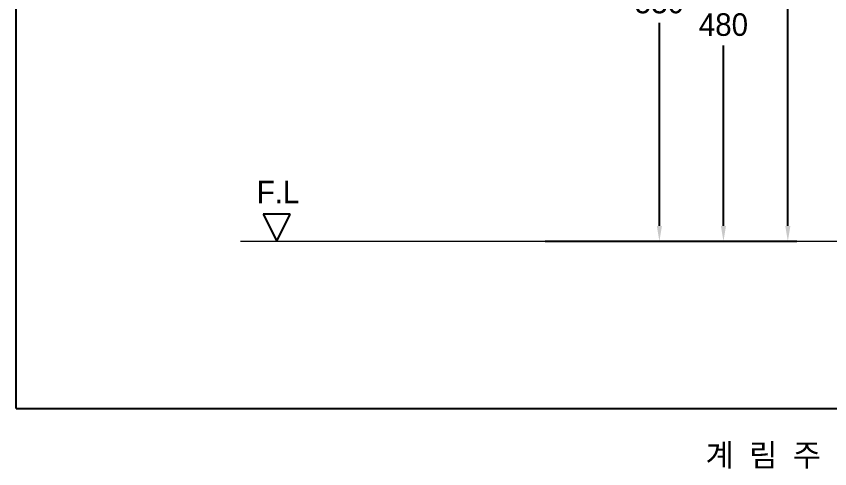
# Model space of a CAD drawing. Header units: millimetres. Extents: x 0 to 1800, y -67 to 2530.
# Drawn here: x 0 to 901, y -67 to 435 of the extents above; entities that cross this region are included whole.
import ezdxf
from ezdxf.enums import TextEntityAlignment as Align

# ---------------------------------------------------------------- set-up
doc = ezdxf.new("R2010")
doc.units = ezdxf.units.MM
doc.layers.get('Defpoints').update_dxf_attribs({"color": 1})
for name, color, linetype in [('TEXT', 7, 'Continuous'), ('도각라인', 7, 'Continuous'), ('외형선', 3, 'Continuous')]:
    doc.layers.add(name, color=color, linetype=linetype)
doc.styles.add('____', font='')
doc.styles.add('맑은고딕_통일', font='malgun.ttf', dxfattribs={"height": 25})
doc.styles.add('타이틀', font='H2GTRM.TTF', dxfattribs={"height": 25})
doc.styles.get('____').set_extended_font_data('굴림')
doc.dimstyles.new('MSADIM', dxfattribs={"dimtxt": 33, "dimasz": 17, "dimexe": 10, "dimexo": 7.5, "dimgap": 10, "dimtad": 0, "dimtih": 1, "dimtoh": 1, "dimdec": 0, "dimzin": 1, "dimdsep": 46, "dimtxsty": '____', "dimcen": 11.25, "dimadec": 0, "dimazin": 0, "dimtfac": 1, "dimtdec": 0, "dimtix": 1, "dimtmove": 0, "dimatfit": 3, "dimfxl": 0, "dimtolj": 1, "dimtzin": 1, "dimarcsym": 0})

# ---------------------------------------------------------------- blocks, each defined once
blk = doc.blocks.new('*D8')
at = {"color": 0, "lineweight": -2}
for p, q in [((473.45, 985.11), (864.77, 985.11)), ((854.77, 968.11), (854.77, 607.92)), ((854.77, 202.11), (854.77, 562.29)), ((585.78, 185.11), (864.77, 185.11))]:
    blk.add_line(p, q, dxfattribs=at)
at = {"color": 0}
for points in [[(851.94, 968.11), (857.61, 968.11), (854.77, 985.11)], [(851.94, 202.11), (857.61, 202.11), (854.77, 185.11)]]:
    blk.add_solid(points, dxfattribs=at)
at = {"layer": 'Defpoints', "color": 0}
for p in [(465.95, 985.11), (854.77, 985.11), (578.28, 185.11)]:
    blk.add_point(p, dxfattribs=at)
at = {"color": 0, "insert": (854.77, 585.11), "char_height": 25, "attachment_point": 5, "style": '____'}
blk.add_mtext('\\A1;800', dxfattribs=at)
blk = doc.blocks.new('*D11')
at = {"color": 0, "lineweight": -2}
for p, q in [((515.25, 665.11), (793.41, 665.11)), ((783.41, 648.11), (783.41, 447.94)), ((783.41, 202.11), (783.41, 402.27)), ((585.78, 185.11), (793.41, 185.11))]:
    blk.add_line(p, q, dxfattribs=at)
at = {"color": 0}
for points in [[(780.57, 648.11), (786.24, 648.11), (783.41, 665.11)], [(780.57, 202.11), (786.24, 202.11), (783.41, 185.11)]]:
    blk.add_solid(points, dxfattribs=at)
at = {"layer": 'Defpoints', "color": 0}
for p in [(507.75, 665.11), (578.28, 185.11), (783.41, 185.11)]:
    blk.add_point(p, dxfattribs=at)
at = {"color": 0, "insert": (783.41, 425.11), "char_height": 25, "attachment_point": 5, "style": '____'}
blk.add_mtext('\\A1;480', dxfattribs=at)
blk = doc.blocks.new('*D12')
at = {"color": 0, "lineweight": -2}
for p, q in [((574.86, 715.11), (722.45, 715.11)), ((712.45, 698.11), (712.45, 472.92)), ((712.45, 202.11), (712.45, 427.29)), ((585.78, 185.11), (722.45, 185.11))]:
    blk.add_line(p, q, dxfattribs=at)
at = {"color": 0}
for points in [[(709.61, 698.11), (715.28, 698.11), (712.45, 715.11)], [(709.61, 202.11), (715.28, 202.11), (712.45, 185.11)]]:
    blk.add_solid(points, dxfattribs=at)
at = {"layer": 'Defpoints', "color": 0}
for p in [(567.36, 715.11), (578.28, 185.11), (712.45, 185.11)]:
    blk.add_point(p, dxfattribs=at)
at = {"color": 0, "insert": (712.45, 450.11), "char_height": 25, "attachment_point": 5, "style": '____'}
blk.add_mtext('\\A1;530', dxfattribs=at)

msp = doc.modelspace()

# ---------------------------------------------------------------- linework, layer by layer
at = {"layer": '도각라인'}
for q in [(0, 2530), (1800, 0)]:
    msp.add_line((0, 0), q, dxfattribs=at)
at = {"layer": '외형선', "linetype": 'Continuous'}
for p, q in [((303.48, 215.11), (273.48, 215.11)), ((273.48, 215.11), (288.48, 185.11)), ((288.48, 185.11), (303.48, 215.11))]:
    msp.add_line(p, q, dxfattribs=at)
at = {"layer": '외형선', "lineweight": 18}
msp.add_line((248.48, 185.11), (1518.97, 185.11), dxfattribs=at)

# ---------------------------------------------------------------- texts
at = {"layer": 'TEXT', "style": '타이틀'}
msp.add_text('F.L', height=25, dxfattribs=at).set_placement((289.95, 239.76), align=Align.MIDDLE)
at = {"layer": 'TEXT', "style": '맑은고딕_통일'}
msp.add_text('계  림  주  식  회  사', height=25, dxfattribs=at).set_placement((900, -51.73), align=Align.MIDDLE_CENTER)

# ---------------------------------------------------------------- dimensions: what is measured, and where the dimension line sits
for base, p1, p2, picture, middle in [((854.77, 985.11), (578.28, 185.11), (465.95, 985.11), '*D8', (854.77, 585.11)), ((712.45, 185.11), (567.36, 715.11), (578.28, 185.11), '*D12', (712.45, 450.11)), ((783.41, 185.11), (507.75, 665.11), (578.28, 185.11), '*D11', (783.41, 425.11))]:
    dim = msp.add_linear_dim(base=base, p1=p1, p2=p2, angle=90, dimstyle='MSADIM', override={"dimtxt": 25, "dimtofl": 0})
    dim.commit()
    dim.dimension.update_dxf_attribs({"geometry": picture, "text_midpoint": middle})

doc.saveas('drawing.dxf')
